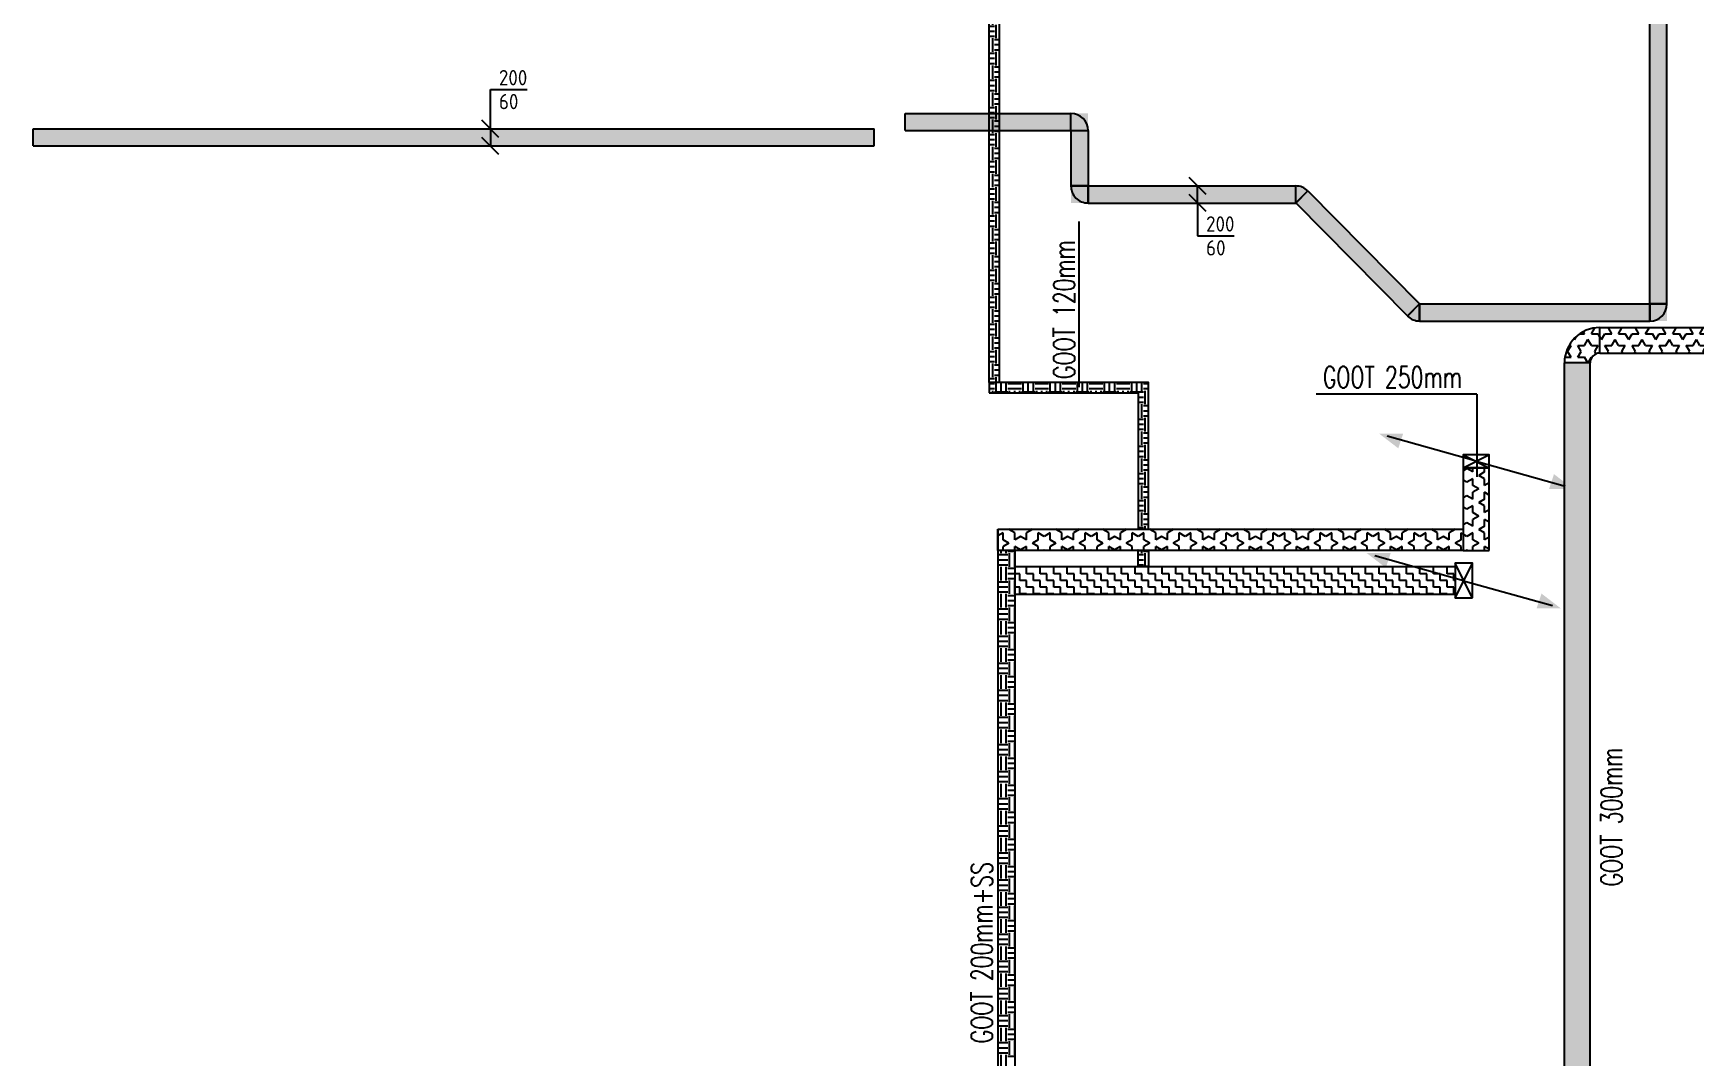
# Model space of a CAD drawing. Header units: millimetres. Extents: x -5310 to 110806, y 0 to 79600.
# Drawn here: x 78281 to 97730, y 50924 to 62912 of the extents above; entities that cross this region are included whole.
import ezdxf

# ---------------------------------------------------------------- set-up
doc = ezdxf.new("R2010")
doc.units = ezdxf.units.MM
doc.header["$LTSCALE"] = 100
for name, color, linetype in [('ByLayer', 2, 'Continuous'), ('EL6131--_ENERGIEBEDR (1996)', 2, 'Continuous'), ('EL6131--_KG_D', 3, 'Continuous'), ('EL6221--', 3, 'Continuous'), ('EM6131--_KG', 1, 'Continuous')]:
    doc.layers.add(name, color=color, linetype=linetype)
doc.styles.add('CofelyArial', font='arial.ttf')
doc.styles.add('ROMANS', font='ROMANS', dxfattribs={"width": 0.7})
doc.styles.add('STABICAD-018', font='ISOCP.SHX', dxfattribs={"height": 180})

# ---------------------------------------------------------------- blocks, each defined once
blk = doc.blocks.new('PIJL-UIT')
at = {"layer": 'ByLayer', "color": 2}
blk.add_line((0, 0), (2.92, 10.41), dxfattribs=at)
blk.add_solid([(3.23, 11.35), (1.51, 9.11), (3.24, 8.54)], dxfattribs=at)
blk = doc.blocks.new('NV-1')
at = {"layer": 'ByLayer'}
for p, q in [((0, 4), (7.91, 0)), ((0, 0), (7.91, 4))]:
    blk.add_line(p, q, dxfattribs=at)
blk.add_lwpolyline([(0, 0), (8, 0), (8, 4), (0, 4)], close=True, dxfattribs=at)
blk = doc.blocks.new('*X57')
at = {"color": 0}
for p, q in [((33377, 29215), (33372, 29224)), ((33372, 29205), (33377, 29215)), ((33536, 29215), (33561, 29258)), ((33576, 29146), (33536, 29215)), ((33655, 29146), (33695, 29215)), ((33695, 29215), (33670, 29258)), ((33853, 29215), (33878, 29258)), ((33893, 29146), (33853, 29215)), ((33972, 29146), (34012, 29215)), ((34012, 29215), (33988, 29258)), ((34171, 29215), (34196, 29258)), ((34211, 29146), (34171, 29215)), ((34290, 29146), (34330, 29215)), ((34330, 29215), (34305, 29258)), ((33372, 29146), (33417, 29146)), ((33372, 29009), (33417, 29009)), ((33385, 28954), (33417, 29009)), ((33457, 29077), (33417, 29146)), ((33457, 29077), (33496, 29146)), ((33496, 29146), (33576, 29146)), ((33496, 29009), (33576, 29009)), ((33528, 28954), (33496, 29009)), ((33576, 29009), (33615, 29077)), ((33655, 29009), (33615, 29077)), ((33655, 29146), (33734, 29146)), ((33655, 29009), (33734, 29009)), ((33703, 28954), (33734, 29009)), ((33774, 29077), (33734, 29146)), ((33774, 29077), (33814, 29146)), ((33814, 29146), (33893, 29146)), ((33814, 29009), (33893, 29009)), ((33845, 28954), (33814, 29009)), ((33893, 29009), (33933, 29077)), ((33972, 29009), (33933, 29077)), ((33972, 29146), (34052, 29146)), ((33972, 29009), (34052, 29009)), ((34020, 28954), (34052, 29009)), ((34092, 29077), (34052, 29146)), ((34092, 29077), (34131, 29146)), ((34131, 29146), (34211, 29146)), ((34131, 29009), (34211, 29009)), ((34163, 28954), (34131, 29009)), ((34211, 29009), (34250, 29077)), ((34290, 29009), (34250, 29077)), ((34290, 29146), (34340, 29146)), ((34290, 29009), (34340, 29009)), ((34338, 28954), (34340, 28958))]:
    blk.add_line(p, q, dxfattribs=at)
blk = doc.blocks.new('*X62')
at = {"color": 0}
for p, q in [((33372, 34645), (33417, 34645)), ((33457, 34577), (33417, 34645)), ((33457, 34577), (33496, 34645)), ((33496, 34645), (33576, 34645)), ((33576, 34645), (33542, 34704)), ((33372, 34508), (33417, 34508)), ((33377, 34439), (33417, 34508)), ((33417, 34370), (33377, 34439)), ((33496, 34508), (33576, 34508)), ((33536, 34439), (33496, 34508)), ((33496, 34370), (33536, 34439)), ((33576, 34508), (33615, 34577)), ((33622, 34566), (33615, 34577)), ((33372, 34370), (33417, 34370)), ((33372, 34233), (33417, 34233)), ((33417, 34233), (33457, 34302)), ((33496, 34233), (33457, 34302)), ((33496, 34370), (33576, 34370)), ((33496, 34233), (33576, 34233)), ((33536, 34164), (33576, 34233)), ((33615, 34302), (33576, 34370)), ((33615, 34302), (33622, 34313)), ((33377, 34164), (33372, 34174)), ((33372, 34155), (33377, 34164)), ((33372, 34095), (33417, 34095)), ((33457, 34027), (33417, 34095)), ((33457, 34027), (33496, 34095)), ((33496, 34095), (33576, 34095)), ((33576, 34095), (33536, 34164)), ((33372, 33958), (33417, 33958)), ((33377, 33889), (33417, 33958)), ((33417, 33820), (33377, 33889)), ((33496, 33958), (33576, 33958)), ((33536, 33889), (33496, 33958)), ((33496, 33820), (33536, 33889)), ((33576, 33958), (33615, 34027)), ((33622, 34016), (33615, 34027)), ((33372, 33820), (33417, 33820)), ((33372, 33683), (33417, 33683)), ((33417, 33683), (33457, 33752)), ((33496, 33683), (33457, 33752)), ((33496, 33820), (33576, 33820)), ((33496, 33683), (33576, 33683)), ((33536, 33614), (33576, 33683)), ((33615, 33752), (33576, 33820)), ((33615, 33752), (33622, 33763)), ((33377, 33614), (33372, 33624)), ((33372, 33605), (33377, 33614)), ((33372, 33545), (33417, 33545)), ((33457, 33477), (33417, 33545)), ((33457, 33477), (33496, 33545)), ((33496, 33545), (33576, 33545)), ((33576, 33545), (33536, 33614)), ((33576, 33408), (33615, 33477)), ((33622, 33466), (33615, 33477)), ((33372, 33408), (33417, 33408)), ((33372, 33271), (33417, 33271)), ((33377, 33339), (33417, 33408)), ((33417, 33271), (33377, 33339)), ((33496, 33408), (33576, 33408)), ((33536, 33339), (33496, 33408)), ((33496, 33271), (33536, 33339)), ((33496, 33271), (33576, 33271)), ((33615, 33202), (33576, 33271)), ((33372, 33133), (33417, 33133)), ((33377, 33064), (33372, 33074)), ((33417, 33133), (33457, 33202)), ((33496, 33133), (33457, 33202)), ((33496, 33133), (33576, 33133)), ((33536, 33064), (33576, 33133)), ((33615, 33202), (33622, 33213)), ((33372, 33055), (33377, 33064)), ((33372, 32996), (33417, 32996)), ((33457, 32927), (33417, 32996)), ((33457, 32927), (33496, 32996)), ((33496, 32996), (33576, 32996)), ((33576, 32996), (33536, 33064)), ((33576, 32858), (33615, 32927)), ((33622, 32916), (33615, 32927)), ((33372, 32858), (33417, 32858)), ((33372, 32721), (33417, 32721)), ((33377, 32789), (33417, 32858)), ((33417, 32721), (33377, 32789)), ((33496, 32858), (33576, 32858)), ((33536, 32789), (33496, 32858)), ((33496, 32721), (33536, 32789)), ((33496, 32721), (33576, 32721)), ((33615, 32652), (33576, 32721)), ((33372, 32583), (33417, 32583)), ((33377, 32514), (33372, 32524)), ((33372, 32505), (33377, 32514)), ((33417, 32583), (33457, 32652)), ((33496, 32583), (33457, 32652)), ((33496, 32583), (33576, 32583)), ((33536, 32514), (33576, 32583)), ((33576, 32446), (33536, 32514)), ((33615, 32652), (33622, 32663)), ((33372, 32446), (33417, 32446)), ((33372, 32308), (33417, 32308)), ((33377, 32239), (33417, 32308)), ((33457, 32377), (33417, 32446)), ((33457, 32377), (33496, 32446)), ((33496, 32446), (33576, 32446)), ((33496, 32308), (33576, 32308)), ((33536, 32239), (33496, 32308)), ((33576, 32308), (33615, 32377)), ((33622, 32366), (33615, 32377)), ((33372, 32171), (33417, 32171)), ((33417, 32171), (33377, 32239)), ((33417, 32033), (33457, 32102)), ((33496, 32033), (33457, 32102)), ((33496, 32171), (33536, 32239)), ((33496, 32171), (33576, 32171)), ((33615, 32102), (33576, 32171)), ((33615, 32102), (33622, 32113)), ((33372, 32033), (33417, 32033)), ((33377, 31964), (33372, 31974)), ((33372, 31955), (33377, 31964)), ((33496, 32033), (33576, 32033)), ((33536, 31964), (33576, 32033)), ((33576, 31896), (33536, 31964)), ((33372, 31896), (33417, 31896)), ((33372, 31758), (33417, 31758)), ((33377, 31689), (33417, 31758)), ((33457, 31827), (33417, 31896)), ((33457, 31827), (33496, 31896)), ((33496, 31896), (33576, 31896)), ((33496, 31758), (33576, 31758)), ((33536, 31689), (33496, 31758)), ((33576, 31758), (33615, 31827)), ((33622, 31816), (33615, 31827)), ((33372, 31621), (33417, 31621)), ((33417, 31621), (33377, 31689)), ((33417, 31483), (33457, 31552)), ((33496, 31483), (33457, 31552)), ((33496, 31621), (33536, 31689)), ((33496, 31621), (33576, 31621)), ((33615, 31552), (33576, 31621)), ((33615, 31552), (33622, 31563)), ((33372, 31483), (33417, 31483)), ((33377, 31415), (33372, 31424)), ((33372, 31405), (33377, 31415)), ((33372, 31346), (33417, 31346)), ((33457, 31277), (33417, 31346)), ((33457, 31277), (33496, 31346)), ((33496, 31483), (33576, 31483)), ((33496, 31346), (33576, 31346)), ((33536, 31415), (33576, 31483)), ((33576, 31346), (33536, 31415)), ((33372, 31208), (33417, 31208)), ((33377, 31140), (33417, 31208)), ((33417, 31071), (33377, 31140)), ((33496, 31208), (33576, 31208)), ((33536, 31140), (33496, 31208)), ((33496, 31071), (33536, 31140)), ((33576, 31208), (33615, 31277)), ((33622, 31266), (33615, 31277)), ((33372, 31071), (33417, 31071)), ((33372, 30933), (33417, 30933)), ((33417, 30933), (33457, 31002)), ((33496, 30933), (33457, 31002)), ((33496, 31071), (33576, 31071)), ((33496, 30933), (33576, 30933)), ((33536, 30865), (33576, 30933)), ((33615, 31002), (33576, 31071)), ((33615, 31002), (33622, 31013)), ((33377, 30865), (33372, 30874)), ((33372, 30855), (33377, 30865)), ((33372, 30796), (33417, 30796)), ((33457, 30727), (33417, 30796)), ((33457, 30727), (33496, 30796)), ((33496, 30796), (33576, 30796)), ((33576, 30796), (33536, 30865)), ((33372, 30658), (33417, 30658)), ((33377, 30590), (33417, 30658)), ((33417, 30521), (33377, 30590)), ((33496, 30658), (33576, 30658)), ((33536, 30590), (33496, 30658)), ((33496, 30521), (33536, 30590)), ((33576, 30658), (33615, 30727)), ((33622, 30716), (33615, 30727)), ((33372, 30521), (33417, 30521)), ((33372, 30383), (33417, 30383)), ((33417, 30383), (33457, 30452)), ((33496, 30383), (33457, 30452)), ((33496, 30521), (33576, 30521)), ((33496, 30383), (33576, 30383)), ((33536, 30315), (33576, 30383)), ((33615, 30452), (33576, 30521)), ((33615, 30452), (33622, 30463)), ((33377, 30315), (33372, 30324)), ((33372, 30305), (33377, 30315)), ((33372, 30246), (33417, 30246)), ((33457, 30177), (33417, 30246)), ((33457, 30177), (33496, 30246)), ((33496, 30246), (33576, 30246)), ((33576, 30246), (33536, 30315)), ((33576, 30108), (33615, 30177)), ((33622, 30166), (33615, 30177)), ((33372, 30108), (33417, 30108)), ((33372, 29971), (33417, 29971)), ((33377, 30040), (33417, 30108)), ((33417, 29971), (33377, 30040)), ((33496, 30108), (33576, 30108)), ((33536, 30040), (33496, 30108)), ((33496, 29971), (33536, 30040)), ((33496, 29971), (33576, 29971)), ((33615, 29902), (33576, 29971)), ((33372, 29833), (33417, 29833)), ((33377, 29765), (33372, 29774)), ((33372, 29755), (33377, 29765)), ((33417, 29833), (33457, 29902)), ((33496, 29833), (33457, 29902)), ((33496, 29833), (33576, 29833)), ((33536, 29765), (33576, 29833)), ((33576, 29696), (33536, 29765)), ((33615, 29902), (33622, 29913)), ((33372, 29696), (33417, 29696)), ((33457, 29627), (33417, 29696)), ((33457, 29627), (33496, 29696)), ((33496, 29696), (33576, 29696)), ((33576, 29559), (33615, 29627)), ((33622, 29616), (33615, 29627)), ((33372, 29559), (33417, 29559)), ((33372, 29421), (33417, 29421)), ((33377, 29490), (33417, 29559)), ((33417, 29421), (33377, 29490)), ((33496, 29559), (33576, 29559)), ((33536, 29490), (33496, 29559)), ((33496, 29421), (33536, 29490)), ((33496, 29421), (33576, 29421)), ((33615, 29352), (33576, 29421)), ((33372, 29284), (33417, 29284)), ((33417, 29284), (33457, 29352)), ((33496, 29284), (33457, 29352)), ((33496, 29284), (33576, 29284)), ((33561, 29258), (33576, 29284)), ((33615, 29352), (33622, 29363))]:
    blk.add_line(p, q, dxfattribs=at)
blk = doc.blocks.new('*X63')
at = {"color": 0}
for p, q in [((27305, 34667), (27464, 34667)), ((27484, 34588), (27484, 34704)), ((27543, 34588), (27543, 34704)), ((27603, 34588), (27603, 34704)), ((27622, 34667), (27781, 34667)), ((27801, 34588), (27801, 34704)), ((27861, 34588), (27861, 34704)), ((27920, 34588), (27920, 34704)), ((27940, 34667), (28099, 34667)), ((28119, 34588), (28119, 34704)), ((28178, 34588), (28178, 34704)), ((28238, 34588), (28238, 34704)), ((28258, 34667), (28416, 34667)), ((28436, 34588), (28436, 34704)), ((28496, 34588), (28496, 34704)), ((28555, 34588), (28555, 34704)), ((28575, 34667), (28734, 34667)), ((28754, 34588), (28754, 34704)), ((28813, 34588), (28813, 34704)), ((28873, 34588), (28873, 34704)), ((28892, 34667), (29051, 34667)), ((29071, 34588), (29071, 34704)), ((29131, 34588), (29131, 34704)), ((29190, 34588), (29190, 34704)), ((29210, 34667), (29369, 34667)), ((29389, 34588), (29389, 34704)), ((29448, 34588), (29448, 34704)), ((29508, 34588), (29508, 34704)), ((29528, 34667), (29686, 34667)), ((29706, 34588), (29706, 34704)), ((29766, 34588), (29766, 34704)), ((29825, 34588), (29825, 34704)), ((29845, 34667), (30004, 34667)), ((30024, 34588), (30024, 34704)), ((30083, 34588), (30083, 34704)), ((30143, 34588), (30143, 34704)), ((30162, 34667), (30321, 34667)), ((30341, 34588), (30341, 34704)), ((30401, 34588), (30401, 34704)), ((30460, 34588), (30460, 34704)), ((30480, 34667), (30639, 34667)), ((30659, 34588), (30659, 34704)), ((30718, 34588), (30718, 34704)), ((30778, 34588), (30778, 34704)), ((30798, 34667), (30956, 34667)), ((30976, 34588), (30976, 34704)), ((31036, 34588), (31036, 34704)), ((31095, 34588), (31095, 34704)), ((31115, 34667), (31274, 34667)), ((31294, 34588), (31294, 34704)), ((31353, 34588), (31353, 34704)), ((31413, 34588), (31413, 34704)), ((31432, 34667), (31591, 34667)), ((31611, 34588), (31611, 34704)), ((31671, 34588), (31671, 34704)), ((31730, 34588), (31730, 34704)), ((31750, 34667), (31909, 34667)), ((31929, 34588), (31929, 34704)), ((31988, 34588), (31988, 34704)), ((32048, 34588), (32048, 34704)), ((32068, 34667), (32226, 34667)), ((32246, 34588), (32246, 34704)), ((32306, 34588), (32306, 34704)), ((32365, 34588), (32365, 34704)), ((32385, 34667), (32544, 34667)), ((32564, 34588), (32564, 34704)), ((32623, 34588), (32623, 34704)), ((32683, 34588), (32683, 34704)), ((32702, 34667), (32861, 34667)), ((32881, 34588), (32881, 34704)), ((32941, 34588), (32941, 34704)), ((33000, 34588), (33000, 34704)), ((33020, 34667), (33179, 34667)), ((33199, 34588), (33199, 34704)), ((33258, 34588), (33258, 34704)), ((33318, 34588), (33318, 34704)), ((33338, 34667), (33372, 34667)), ((27305, 34608), (27464, 34608)), ((27444, 34504), (27444, 34588)), ((27464, 34568), (27622, 34568)), ((27464, 34508), (27622, 34508)), ((27622, 34608), (27781, 34608)), ((27642, 34504), (27642, 34588)), ((27702, 34504), (27702, 34588)), ((27761, 34504), (27761, 34588)), ((27781, 34568), (27940, 34568)), ((27781, 34508), (27940, 34508)), ((27940, 34608), (28099, 34608)), ((27960, 34504), (27960, 34588)), ((28019, 34504), (28019, 34588)), ((28079, 34504), (28079, 34588)), ((28099, 34568), (28258, 34568)), ((28099, 34508), (28258, 34508)), ((28258, 34608), (28416, 34608)), ((28277, 34504), (28277, 34588)), ((28337, 34504), (28337, 34588)), ((28396, 34504), (28396, 34588)), ((28416, 34568), (28575, 34568)), ((28416, 34508), (28575, 34508)), ((28575, 34608), (28734, 34608)), ((28595, 34504), (28595, 34588)), ((28654, 34504), (28654, 34588)), ((28714, 34504), (28714, 34588)), ((28734, 34568), (28892, 34568)), ((28734, 34508), (28892, 34508)), ((28892, 34608), (29051, 34608)), ((28912, 34504), (28912, 34588)), ((28972, 34504), (28972, 34588)), ((29031, 34504), (29031, 34588)), ((29051, 34568), (29210, 34568)), ((29051, 34508), (29210, 34508)), ((29210, 34608), (29369, 34608)), ((29230, 34504), (29230, 34588)), ((29289, 34504), (29289, 34588)), ((29349, 34504), (29349, 34588)), ((29369, 34568), (29528, 34568)), ((29369, 34508), (29528, 34508)), ((29528, 34608), (29686, 34608)), ((29547, 34504), (29547, 34588)), ((29607, 34504), (29607, 34588)), ((29666, 34504), (29666, 34588)), ((29686, 34568), (29845, 34568)), ((29686, 34508), (29845, 34508)), ((29845, 34608), (30004, 34608)), ((29865, 34504), (29865, 34588)), ((29924, 34504), (29924, 34588)), ((29984, 34504), (29984, 34588)), ((30004, 34568), (30162, 34568)), ((30004, 34508), (30162, 34508)), ((30162, 34608), (30321, 34608)), ((30182, 34504), (30182, 34588)), ((30242, 34504), (30242, 34588)), ((30301, 34504), (30301, 34588)), ((30321, 34568), (30480, 34568)), ((30321, 34508), (30480, 34508)), ((30480, 34608), (30639, 34608)), ((30500, 34504), (30500, 34588)), ((30559, 34504), (30559, 34588)), ((30619, 34504), (30619, 34588)), ((30639, 34568), (30798, 34568)), ((30639, 34508), (30798, 34508)), ((30798, 34608), (30956, 34608)), ((30817, 34504), (30817, 34588)), ((30877, 34504), (30877, 34588)), ((30936, 34504), (30936, 34588)), ((30956, 34568), (31115, 34568)), ((30956, 34508), (31115, 34508)), ((31115, 34608), (31274, 34608)), ((31135, 34504), (31135, 34588)), ((31194, 34504), (31194, 34588)), ((31254, 34504), (31254, 34588)), ((31274, 34568), (31432, 34568)), ((31274, 34508), (31432, 34508)), ((31432, 34608), (31591, 34608)), ((31452, 34504), (31452, 34588)), ((31512, 34504), (31512, 34588)), ((31571, 34504), (31571, 34588)), ((31591, 34568), (31750, 34568)), ((31591, 34508), (31750, 34508)), ((31750, 34608), (31909, 34608)), ((31770, 34504), (31770, 34588)), ((31829, 34504), (31829, 34588)), ((31889, 34504), (31889, 34588)), ((31909, 34568), (32068, 34568)), ((31909, 34508), (32068, 34508)), ((32068, 34608), (32226, 34608)), ((32087, 34504), (32087, 34588)), ((32147, 34504), (32147, 34588)), ((32206, 34504), (32206, 34588)), ((32226, 34568), (32385, 34568)), ((32226, 34508), (32385, 34508)), ((32385, 34608), (32544, 34608)), ((32405, 34504), (32405, 34588)), ((32464, 34504), (32464, 34588)), ((32524, 34504), (32524, 34588)), ((32544, 34568), (32702, 34568)), ((32544, 34508), (32702, 34508)), ((32702, 34608), (32861, 34608)), ((32722, 34504), (32722, 34588)), ((32782, 34504), (32782, 34588)), ((32841, 34504), (32841, 34588)), ((32861, 34568), (33020, 34568)), ((32861, 34508), (33020, 34508)), ((33020, 34608), (33179, 34608)), ((33040, 34504), (33040, 34588)), ((33099, 34504), (33099, 34588)), ((33159, 34504), (33159, 34588)), ((33179, 34568), (33338, 34568)), ((33179, 34508), (33338, 34508)), ((33338, 34608), (33372, 34608)), ((33357, 34504), (33357, 34588))]:
    blk.add_line(p, q, dxfattribs=at)
blk = doc.blocks.new('*X64')
at = {"color": 0}
for p, q in [((32861, 34449), (32941, 34449)), ((32861, 34369), (32861, 34449)), ((32941, 34449), (32941, 34504)), ((33020, 34449), (33099, 34449)), ((33020, 34369), (33020, 34449)), ((33099, 34449), (33099, 34504)), ((33179, 34449), (33184, 34449)), ((33179, 34369), (33179, 34449)), ((32854, 34369), (32861, 34369)), ((32861, 34290), (32941, 34290)), ((32861, 34211), (32861, 34290)), ((32941, 34369), (33020, 34369)), ((32941, 34290), (32941, 34369)), ((33020, 34290), (33099, 34290)), ((33020, 34211), (33020, 34290)), ((33099, 34369), (33179, 34369)), ((33099, 34290), (33099, 34369)), ((33179, 34290), (33184, 34290)), ((33179, 34211), (33179, 34290)), ((32854, 34211), (32861, 34211)), ((32854, 34052), (32861, 34052)), ((32861, 34131), (32941, 34131)), ((32861, 34052), (32861, 34131)), ((32941, 34211), (33020, 34211)), ((32941, 34131), (32941, 34211)), ((32941, 34052), (33020, 34052)), ((32941, 33972), (32941, 34052)), ((33020, 34131), (33099, 34131)), ((33020, 34052), (33020, 34131)), ((33099, 34211), (33179, 34211)), ((33099, 34131), (33099, 34211)), ((33099, 34052), (33179, 34052)), ((33099, 33972), (33099, 34052)), ((33179, 34131), (33184, 34131)), ((33179, 34052), (33179, 34131)), ((32854, 33893), (32861, 33893)), ((32861, 33972), (32941, 33972)), ((32861, 33893), (32861, 33972)), ((32941, 33893), (33020, 33893)), ((32941, 33814), (32941, 33893)), ((33020, 33972), (33099, 33972)), ((33020, 33893), (33020, 33972)), ((33099, 33893), (33179, 33893)), ((33099, 33814), (33099, 33893)), ((33179, 33972), (33184, 33972)), ((33179, 33893), (33179, 33972)), ((32854, 33734), (32861, 33734)), ((32861, 33814), (32941, 33814)), ((32861, 33734), (32861, 33814)), ((32861, 33655), (32941, 33655)), ((32861, 33576), (32861, 33655)), ((32941, 33734), (33020, 33734)), ((32941, 33655), (32941, 33734)), ((33020, 33814), (33099, 33814)), ((33020, 33734), (33020, 33814)), ((33020, 33655), (33099, 33655)), ((33020, 33576), (33020, 33655)), ((33099, 33734), (33179, 33734)), ((33099, 33655), (33099, 33734)), ((33179, 33814), (33184, 33814)), ((33179, 33734), (33179, 33814)), ((33179, 33655), (33184, 33655)), ((33179, 33576), (33179, 33655)), ((32854, 33576), (32861, 33576)), ((32861, 33496), (32941, 33496)), ((32861, 33417), (32861, 33496)), ((32941, 33576), (33020, 33576)), ((32941, 33496), (32941, 33576)), ((33020, 33496), (33099, 33496)), ((33020, 33417), (33020, 33496)), ((33099, 33576), (33179, 33576)), ((33099, 33496), (33099, 33576)), ((33179, 33496), (33184, 33496)), ((33179, 33417), (33179, 33496)), ((32854, 33417), (32861, 33417)), ((32861, 33338), (32941, 33338)), ((32861, 33258), (32861, 33338)), ((32941, 33417), (33020, 33417)), ((32941, 33338), (32941, 33417)), ((33020, 33338), (33099, 33338)), ((33020, 33258), (33020, 33338)), ((33099, 33417), (33179, 33417)), ((33099, 33338), (33099, 33417)), ((33179, 33338), (33184, 33338)), ((33179, 33258), (33179, 33338)), ((32854, 33258), (32861, 33258)), ((32854, 33099), (32861, 33099)), ((32861, 33179), (32941, 33179)), ((32861, 33099), (32861, 33179)), ((32941, 33258), (33020, 33258)), ((32941, 33179), (32941, 33258)), ((32941, 33099), (33020, 33099)), ((32941, 33020), (32941, 33099)), ((33020, 33179), (33099, 33179)), ((33020, 33099), (33020, 33179)), ((33099, 33258), (33179, 33258)), ((33099, 33179), (33099, 33258)), ((33099, 33099), (33179, 33099)), ((33099, 33020), (33099, 33099)), ((33179, 33179), (33184, 33179)), ((33179, 33099), (33179, 33179)), ((32854, 32941), (32861, 32941)), ((32861, 33020), (32941, 33020)), ((32861, 32941), (32861, 33020)), ((32941, 32941), (33020, 32941)), ((32941, 32861), (32941, 32941)), ((33020, 33020), (33099, 33020)), ((33020, 32941), (33020, 33020)), ((33099, 32941), (33179, 32941)), ((33099, 32861), (33099, 32941)), ((33179, 33020), (33184, 33020)), ((33179, 32941), (33179, 33020)), ((32854, 32782), (32861, 32782)), ((32861, 32861), (32941, 32861)), ((32861, 32782), (32861, 32861)), ((32861, 32702), (32941, 32702)), ((32861, 32623), (32861, 32702)), ((32941, 32782), (33020, 32782)), ((32941, 32702), (32941, 32782)), ((33020, 32861), (33099, 32861)), ((33020, 32782), (33020, 32861)), ((33020, 32702), (33099, 32702)), ((33020, 32623), (33020, 32702)), ((33099, 32782), (33179, 32782)), ((33099, 32702), (33099, 32782)), ((33179, 32861), (33184, 32861)), ((33179, 32782), (33179, 32861)), ((33179, 32702), (33184, 32702)), ((33179, 32623), (33179, 32702)), ((32854, 32623), (32861, 32623)), ((32861, 32544), (32941, 32544)), ((32861, 32464), (32861, 32544)), ((32941, 32623), (33020, 32623)), ((32941, 32544), (32941, 32623)), ((33020, 32544), (33099, 32544)), ((33020, 32464), (33020, 32544)), ((33099, 32623), (33179, 32623)), ((33099, 32544), (33099, 32623)), ((33179, 32544), (33184, 32544)), ((33179, 32464), (33179, 32544)), ((32854, 32464), (32861, 32464)), ((32854, 32306), (32861, 32306)), ((32861, 32385), (32941, 32385)), ((32861, 32306), (32861, 32385)), ((32941, 32464), (33020, 32464)), ((32941, 32385), (32941, 32464)), ((32941, 32306), (33020, 32306)), ((32941, 32226), (32941, 32306)), ((33020, 32385), (33099, 32385)), ((33020, 32306), (33020, 32385)), ((33099, 32464), (33179, 32464)), ((33099, 32385), (33099, 32464)), ((33099, 32306), (33179, 32306)), ((33099, 32226), (33099, 32306)), ((33179, 32385), (33184, 32385)), ((33179, 32306), (33179, 32385)), ((32854, 32147), (32861, 32147)), ((32861, 32226), (32941, 32226)), ((32861, 32147), (32861, 32226)), ((32941, 32147), (33020, 32147)), ((32941, 32068), (32941, 32147)), ((33020, 32226), (33099, 32226)), ((33020, 32147), (33020, 32226)), ((33099, 32147), (33179, 32147)), ((33099, 32068), (33099, 32147)), ((33179, 32226), (33184, 32226)), ((33179, 32147), (33179, 32226)), ((32854, 31988), (32861, 31988)), ((32861, 32068), (32941, 32068)), ((32861, 31988), (32861, 32068)), ((32861, 31909), (32941, 31909)), ((32861, 31829), (32861, 31909)), ((32941, 31988), (33020, 31988)), ((32941, 31909), (32941, 31988)), ((33020, 32068), (33099, 32068)), ((33020, 31988), (33020, 32068)), ((33020, 31909), (33099, 31909)), ((33020, 31829), (33020, 31909)), ((33099, 31988), (33179, 31988)), ((33099, 31909), (33099, 31988)), ((33179, 32068), (33184, 32068)), ((33179, 31988), (33179, 32068)), ((33179, 31909), (33184, 31909)), ((33179, 31829), (33179, 31909)), ((32854, 31829), (32861, 31829)), ((32861, 31750), (32941, 31750)), ((32861, 31671), (32861, 31750)), ((32941, 31829), (33020, 31829)), ((32941, 31750), (32941, 31829)), ((33020, 31750), (33099, 31750)), ((33020, 31671), (33020, 31750)), ((33099, 31829), (33179, 31829)), ((33099, 31750), (33099, 31829)), ((33179, 31750), (33184, 31750)), ((33179, 31671), (33179, 31750)), ((32854, 31671), (32861, 31671)), ((32854, 31512), (32861, 31512)), ((32861, 31591), (32941, 31591)), ((32861, 31512), (32861, 31591)), ((32941, 31671), (33020, 31671)), ((32941, 31591), (32941, 31671)), ((32941, 31512), (33020, 31512)), ((32941, 31432), (32941, 31512)), ((33020, 31591), (33099, 31591)), ((33020, 31512), (33020, 31591)), ((33099, 31671), (33179, 31671)), ((33099, 31591), (33099, 31671)), ((33099, 31512), (33179, 31512)), ((33099, 31432), (33099, 31512)), ((33179, 31591), (33184, 31591)), ((33179, 31512), (33179, 31591)), ((32854, 31353), (32861, 31353)), ((32861, 31432), (32941, 31432)), ((32861, 31353), (32861, 31432)), ((32941, 31353), (33020, 31353)), ((32941, 31274), (32941, 31353)), ((33020, 31432), (33099, 31432)), ((33020, 31353), (33020, 31432)), ((33099, 31353), (33179, 31353)), ((33099, 31274), (33099, 31353)), ((33179, 31432), (33184, 31432)), ((33179, 31353), (33179, 31432)), ((32854, 31194), (32861, 31194)), ((32861, 31274), (32941, 31274)), ((32861, 31194), (32861, 31274)), ((32941, 31194), (33020, 31194)), ((32941, 31115), (32941, 31194)), ((33020, 31274), (33099, 31274)), ((33020, 31194), (33020, 31274)), ((33099, 31194), (33179, 31194)), ((33099, 31115), (33099, 31194)), ((33179, 31274), (33184, 31274)), ((33179, 31194), (33179, 31274)), ((32854, 31036), (32861, 31036)), ((32861, 31115), (32941, 31115)), ((32861, 31036), (32861, 31115)), ((32861, 30956), (32941, 30956)), ((32861, 30877), (32861, 30956)), ((32941, 31036), (33020, 31036)), ((32941, 30956), (32941, 31036)), ((33020, 31115), (33099, 31115)), ((33020, 31036), (33020, 31115)), ((33020, 30956), (33099, 30956)), ((33020, 30877), (33020, 30956)), ((33099, 31036), (33179, 31036)), ((33099, 30956), (33099, 31036)), ((33179, 31115), (33184, 31115)), ((33179, 31036), (33179, 31115)), ((33179, 30956), (33184, 30956)), ((33179, 30877), (33179, 30956)), ((32854, 30877), (32861, 30877)), ((32861, 30798), (32941, 30798)), ((32861, 30718), (32861, 30798)), ((32941, 30877), (33020, 30877)), ((32941, 30798), (32941, 30877)), ((33020, 30798), (33099, 30798)), ((33020, 30718), (33020, 30798)), ((33099, 30877), (33179, 30877)), ((33099, 30798), (33099, 30877)), ((33179, 30798), (33184, 30798)), ((33179, 30718), (33179, 30798)), ((32854, 30718), (32861, 30718)), ((32854, 30559), (32861, 30559)), ((32861, 30639), (32941, 30639)), ((32861, 30559), (32861, 30639)), ((32941, 30718), (33020, 30718)), ((32941, 30639), (32941, 30718)), ((32941, 30559), (33020, 30559)), ((32941, 30480), (32941, 30559)), ((33020, 30639), (33099, 30639)), ((33020, 30559), (33020, 30639)), ((33099, 30718), (33179, 30718)), ((33099, 30639), (33099, 30718)), ((33099, 30559), (33179, 30559)), ((33099, 30480), (33099, 30559)), ((33179, 30639), (33184, 30639)), ((33179, 30559), (33179, 30639)), ((32854, 30401), (32861, 30401)), ((32861, 30480), (32941, 30480)), ((32861, 30401), (32861, 30480)), ((32941, 30401), (33020, 30401)), ((32941, 30321), (32941, 30401)), ((33020, 30480), (33099, 30480)), ((33020, 30401), (33020, 30480)), ((33099, 30401), (33179, 30401)), ((33099, 30321), (33099, 30401)), ((33179, 30480), (33184, 30480)), ((33179, 30401), (33179, 30480)), ((32854, 30242), (32861, 30242)), ((32861, 30321), (32941, 30321)), ((32861, 30242), (32861, 30321)), ((32861, 30162), (32941, 30162)), ((32861, 30083), (32861, 30162)), ((32941, 30242), (33020, 30242)), ((32941, 30162), (32941, 30242)), ((33020, 30321), (33099, 30321)), ((33020, 30242), (33020, 30321)), ((33020, 30162), (33099, 30162)), ((33020, 30083), (33020, 30162)), ((33099, 30242), (33179, 30242)), ((33099, 30162), (33099, 30242)), ((33179, 30321), (33184, 30321)), ((33179, 30242), (33179, 30321)), ((33179, 30162), (33184, 30162)), ((33179, 30083), (33179, 30162)), ((32854, 30083), (32861, 30083)), ((32861, 30004), (32941, 30004)), ((32861, 29924), (32861, 30004)), ((32941, 30083), (33020, 30083)), ((32941, 30004), (32941, 30083)), ((33020, 30004), (33099, 30004)), ((33020, 29924), (33020, 30004)), ((33099, 30083), (33179, 30083)), ((33099, 30004), (33099, 30083)), ((33179, 30004), (33184, 30004)), ((33179, 29924), (33179, 30004)), ((32854, 29924), (32861, 29924)), ((32854, 29766), (32861, 29766)), ((32861, 29845), (32941, 29845)), ((32861, 29766), (32861, 29845)), ((32941, 29924), (33020, 29924)), ((32941, 29845), (32941, 29924)), ((32941, 29766), (33020, 29766)), ((32941, 29686), (32941, 29766)), ((33020, 29845), (33099, 29845)), ((33020, 29766), (33020, 29845)), ((33099, 29924), (33179, 29924)), ((33099, 29845), (33099, 29924)), ((33099, 29766), (33179, 29766)), ((33099, 29686), (33099, 29766)), ((33179, 29845), (33184, 29845)), ((33179, 29766), (33179, 29845)), ((32854, 29607), (32861, 29607)), ((32861, 29686), (32941, 29686)), ((32861, 29607), (32861, 29686)), ((32941, 29607), (33020, 29607)), ((32941, 29528), (32941, 29607)), ((33020, 29686), (33099, 29686)), ((33020, 29607), (33020, 29686)), ((33099, 29607), (33179, 29607)), ((33099, 29528), (33099, 29607)), ((33179, 29686), (33184, 29686)), ((33179, 29607), (33179, 29686)), ((32854, 29448), (32861, 29448)), ((32861, 29528), (32941, 29528)), ((32861, 29448), (32861, 29528)), ((32941, 29448), (33020, 29448)), ((32941, 29369), (32941, 29448)), ((33020, 29528), (33099, 29528)), ((33020, 29448), (33020, 29528)), ((33099, 29448), (33179, 29448)), ((33099, 29369), (33099, 29448)), ((33179, 29528), (33184, 29528)), ((33179, 29448), (33179, 29528)), ((32861, 29369), (32941, 29369)), ((32861, 29354), (32861, 29369)), ((33020, 29369), (33099, 29369)), ((33020, 29354), (33020, 29369)), ((33179, 29369), (33184, 29369)), ((33179, 29354), (33179, 29369))]:
    blk.add_line(p, q, dxfattribs=at)
blk = doc.blocks.new('*X65')
at = {"color": 0}
for p, q in [((35217, 34766), (35242, 34766)), ((35223, 34588), (35223, 34746)), ((35242, 34727), (35337, 34727)), ((35242, 34667), (35337, 34667)), ((35262, 34746), (35262, 34809)), ((35322, 34746), (35322, 34809)), ((35217, 34568), (35242, 34568)), ((35217, 34508), (35242, 34508)), ((35217, 34449), (35242, 34449)), ((35223, 34270), (35223, 34429)), ((35242, 34608), (35337, 34608)), ((35262, 34429), (35262, 34588)), ((35322, 34429), (35322, 34588)), ((35217, 34250), (35242, 34250)), ((35242, 34409), (35337, 34409)), ((35242, 34350), (35337, 34350)), ((35242, 34290), (35337, 34290)), ((35262, 34111), (35262, 34270)), ((35322, 34111), (35322, 34270)), ((35217, 34191), (35242, 34191)), ((35217, 34131), (35242, 34131)), ((35223, 33953), (35223, 34111)), ((35242, 34092), (35337, 34092)), ((35217, 33933), (35242, 33933)), ((35217, 33873), (35242, 33873)), ((35242, 34032), (35337, 34032)), ((35242, 33972), (35337, 33972)), ((35262, 33794), (35262, 33953)), ((35322, 33794), (35322, 33953)), ((35217, 33814), (35242, 33814)), ((35223, 33635), (35223, 33794)), ((35242, 33774), (35337, 33774)), ((35242, 33715), (35337, 33715)), ((35242, 33655), (35337, 33655)), ((35217, 33615), (35242, 33615)), ((35217, 33556), (35242, 33556)), ((35217, 33496), (35242, 33496)), ((35223, 33318), (35223, 33476)), ((35242, 33457), (35337, 33457)), ((35262, 33476), (35262, 33635)), ((35322, 33476), (35322, 33635)), ((35217, 33298), (35242, 33298)), ((35242, 33397), (35337, 33397)), ((35242, 33338), (35337, 33338)), ((35262, 33159), (35262, 33318)), ((35322, 33159), (35322, 33318)), ((35217, 33238), (35242, 33238)), ((35217, 33179), (35242, 33179)), ((35223, 33000), (35223, 33159)), ((35242, 33139), (35337, 33139)), ((35242, 33080), (35337, 33080)), ((33622, 32980), (33655, 32980)), ((33635, 33000), (33635, 33064)), ((33655, 33020), (33814, 33020)), ((33675, 32944), (33675, 33000)), ((33734, 32944), (33734, 33000)), ((33794, 32944), (33794, 33000)), ((33814, 32980), (33972, 32980)), ((33834, 33000), (33834, 33064)), ((33893, 33000), (33893, 33064)), ((33953, 33000), (33953, 33064)), ((33972, 33020), (34131, 33020)), ((33992, 32944), (33992, 33000)), ((34052, 32944), (34052, 33000)), ((34111, 32944), (34111, 33000)), ((34131, 32980), (34290, 32980)), ((34151, 33000), (34151, 33064)), ((34211, 33000), (34211, 33064)), ((34270, 33000), (34270, 33064)), ((34290, 33020), (34449, 33020)), ((34310, 32944), (34310, 33000)), ((34369, 32944), (34369, 33000)), ((34429, 32944), (34429, 33000)), ((34449, 32980), (34608, 32980)), ((34469, 33000), (34469, 33064)), ((34528, 33000), (34528, 33064)), ((34588, 33000), (34588, 33064)), ((34608, 33020), (34766, 33020)), ((34627, 32944), (34627, 33000)), ((34687, 32944), (34687, 33000)), ((34746, 32944), (34746, 33000)), ((34766, 32980), (34925, 32980)), ((34786, 33000), (34786, 33064)), ((34846, 33000), (34846, 33064)), ((34905, 33000), (34905, 33064)), ((34925, 33020), (35084, 33020)), ((34945, 32944), (34945, 33000)), ((35004, 32944), (35004, 33000)), ((35064, 32944), (35064, 33000)), ((35084, 32980), (35242, 32980)), ((35104, 33000), (35104, 33064)), ((35163, 33000), (35163, 33064)), ((35242, 33020), (35337, 33020)), ((35262, 32944), (35262, 33000)), ((35322, 32944), (35322, 33000))]:
    blk.add_line(p, q, dxfattribs=at)
blk = doc.blocks.new('*X66')
at = {"color": 0}
for p, q in [((35337, 34727), (35401, 34727)), ((35381, 34746), (35381, 34809)), ((35401, 34766), (35560, 34766)), ((35421, 34689), (35421, 34746)), ((35481, 34689), (35481, 34746)), ((35540, 34689), (35540, 34746)), ((35560, 34727), (35719, 34727)), ((35580, 34746), (35580, 34809)), ((35639, 34746), (35639, 34809)), ((35699, 34746), (35699, 34809)), ((35719, 34766), (35878, 34766)), ((35739, 34689), (35739, 34746)), ((35798, 34689), (35798, 34746)), ((35858, 34689), (35858, 34746)), ((35878, 34727), (36036, 34727)), ((35897, 34746), (35897, 34809)), ((35957, 34746), (35957, 34809)), ((36016, 34746), (36016, 34809)), ((36036, 34766), (36195, 34766)), ((36056, 34689), (36056, 34746)), ((36116, 34689), (36116, 34746)), ((36175, 34689), (36175, 34746)), ((36195, 34727), (36354, 34727)), ((36215, 34746), (36215, 34809)), ((36274, 34746), (36274, 34809)), ((36334, 34746), (36334, 34809)), ((36354, 34766), (36512, 34766)), ((36374, 34689), (36374, 34746)), ((36433, 34689), (36433, 34746)), ((36493, 34689), (36493, 34746)), ((36512, 34727), (36671, 34727)), ((36532, 34746), (36532, 34809)), ((36592, 34746), (36592, 34809)), ((36651, 34746), (36651, 34809)), ((36671, 34766), (36830, 34766)), ((36691, 34689), (36691, 34746)), ((36751, 34689), (36751, 34746)), ((36810, 34689), (36810, 34746)), ((36830, 34727), (36989, 34727)), ((36850, 34746), (36850, 34809)), ((36909, 34746), (36909, 34809)), ((36969, 34746), (36969, 34809)), ((36989, 34766), (37148, 34766)), ((37009, 34689), (37009, 34746)), ((37068, 34689), (37068, 34746)), ((37128, 34689), (37128, 34746)), ((37148, 34727), (37306, 34727)), ((37167, 34746), (37167, 34809)), ((37227, 34746), (37227, 34809)), ((37286, 34746), (37286, 34809)), ((37306, 34766), (37465, 34766)), ((37326, 34689), (37326, 34746)), ((37386, 34689), (37386, 34746)), ((37445, 34689), (37445, 34746)), ((37465, 34727), (37624, 34727)), ((37485, 34746), (37485, 34809)), ((37544, 34746), (37544, 34809)), ((37604, 34746), (37604, 34809)), ((37624, 34766), (37782, 34766)), ((37644, 34689), (37644, 34746)), ((37703, 34689), (37703, 34746)), ((37763, 34689), (37763, 34746)), ((37782, 34727), (37941, 34727)), ((37802, 34746), (37802, 34809)), ((37862, 34746), (37862, 34809)), ((37921, 34746), (37921, 34809)), ((37941, 34766), (38100, 34766)), ((37961, 34689), (37961, 34746)), ((38021, 34689), (38021, 34746)), ((38080, 34689), (38080, 34746)), ((38100, 34727), (38259, 34727)), ((38120, 34746), (38120, 34809)), ((38179, 34746), (38179, 34809)), ((38239, 34746), (38239, 34809)), ((38259, 34766), (38418, 34766)), ((38279, 34689), (38279, 34746)), ((38338, 34689), (38338, 34746)), ((38398, 34689), (38398, 34746)), ((38418, 34727), (38576, 34727)), ((38437, 34746), (38437, 34809)), ((38497, 34746), (38497, 34809)), ((38556, 34746), (38556, 34809)), ((38576, 34766), (38735, 34766)), ((38596, 34689), (38596, 34746)), ((38656, 34689), (38656, 34746)), ((38715, 34689), (38715, 34746)), ((38735, 34727), (38894, 34727)), ((38755, 34746), (38755, 34809)), ((38814, 34746), (38814, 34809)), ((38874, 34746), (38874, 34809)), ((38894, 34766), (39052, 34766)), ((38914, 34689), (38914, 34746)), ((38973, 34689), (38973, 34746)), ((39033, 34689), (39033, 34746)), ((39052, 34727), (39211, 34727)), ((39072, 34746), (39072, 34809)), ((39132, 34746), (39132, 34809)), ((39191, 34746), (39191, 34809)), ((39211, 34766), (39370, 34766)), ((39231, 34689), (39231, 34746)), ((39291, 34689), (39291, 34746)), ((39350, 34689), (39350, 34746)), ((39370, 34727), (39529, 34727)), ((39390, 34746), (39390, 34809)), ((39449, 34746), (39449, 34809)), ((39509, 34746), (39509, 34809)), ((39529, 34766), (39688, 34766)), ((39549, 34689), (39549, 34746)), ((39608, 34689), (39608, 34746)), ((39668, 34689), (39668, 34746)), ((39688, 34727), (39846, 34727)), ((39707, 34746), (39707, 34809)), ((39767, 34746), (39767, 34809)), ((39826, 34746), (39826, 34809)), ((39846, 34766), (40005, 34766)), ((39866, 34689), (39866, 34746)), ((39926, 34689), (39926, 34746)), ((39985, 34689), (39985, 34746)), ((40005, 34727), (40164, 34727)), ((40025, 34746), (40025, 34809)), ((40084, 34746), (40084, 34809)), ((40144, 34746), (40144, 34809)), ((40164, 34766), (40322, 34766)), ((40184, 34689), (40184, 34746)), ((40243, 34689), (40243, 34746)), ((40303, 34689), (40303, 34746)), ((40322, 34727), (40481, 34727)), ((40342, 34746), (40342, 34809)), ((40402, 34746), (40402, 34809)), ((40461, 34746), (40461, 34809)), ((40481, 34766), (40640, 34766)), ((40501, 34689), (40501, 34746)), ((40561, 34689), (40561, 34746)), ((40620, 34689), (40620, 34746)), ((40640, 34727), (40799, 34727)), ((40660, 34746), (40660, 34809)), ((40719, 34746), (40719, 34809)), ((40779, 34746), (40779, 34809)), ((40799, 34766), (40958, 34766)), ((40819, 34689), (40819, 34746)), ((40878, 34689), (40878, 34746)), ((40938, 34689), (40938, 34746)), ((40958, 34727), (41116, 34727)), ((40977, 34746), (40977, 34809)), ((41037, 34746), (41037, 34809)), ((41096, 34746), (41096, 34809)), ((41116, 34766), (41275, 34766)), ((41136, 34689), (41136, 34746)), ((41196, 34689), (41196, 34746)), ((41255, 34689), (41255, 34746)), ((41275, 34727), (41434, 34727)), ((41295, 34746), (41295, 34809)), ((41354, 34746), (41354, 34809)), ((41414, 34746), (41414, 34809)), ((41434, 34766), (41592, 34766)), ((41454, 34689), (41454, 34746)), ((41513, 34689), (41513, 34746)), ((41573, 34689), (41573, 34746)), ((41592, 34727), (41751, 34727)), ((41612, 34746), (41612, 34809)), ((41672, 34746), (41672, 34809)), ((41731, 34746), (41731, 34809)), ((41751, 34766), (41771, 34766))]:
    blk.add_line(p, q, dxfattribs=at)
blk = doc.blocks.new('*X67')
at = {"color": 0}
for p, q in [((33184, 32980), (33338, 32980)), ((33199, 33000), (33199, 33064)), ((33258, 33000), (33258, 33064)), ((33318, 33000), (33318, 33064)), ((33338, 33020), (33372, 33020)), ((33357, 32944), (33357, 33000))]:
    blk.add_line(p, q, dxfattribs=at)
blk = doc.blocks.new('*U82')
at = {"color": 0, "linetype": 'Continuous'}
for p, q in [((0, 100, -2730), (9844, 100, -2730)), ((0, -100, -2730), (0, 100, -2730)), ((9844, -100, -2730), (9844, 100, -2730)), ((0, -100, -2730), (9844, -100, -2730))]:
    blk.add_line(p, q, dxfattribs=at)
at = {"color": 1, "style": 'CofelyArial'}
for tag in ['CODE', 'POSITIONCODE', 'SECTIONCODE']:
    blk.add_attdef(tag, (78281, 61692, 2730), '', height=1.8, dxfattribs=at)
blk = doc.blocks.new('*U84')
at = {"color": 0, "linetype": 'Continuous'}
for p, q in [((0, 0, -2730), (0, 459, -2730)), ((0, 459, -2730), (429, 459, -2730)), ((100, -100, -2730), (-100, 100, -2730)), ((0, 0, -2730), (0, -200, -2730)), ((100, -300, -2730), (-100, -100, -2730))]:
    blk.add_line(p, q, dxfattribs=at)
at = {"color": 0, "linetype": 'Continuous', "style": 'STABICAD-018'}
for s, p in [('200', (100, 509, -2730)), ('60', (100, 229, -2730))]:
    blk.add_text(s, height=180, dxfattribs=at).set_placement(p)
at = {"color": 1, "style": 'CofelyArial'}
blk.add_attdef('CODE', (83632, 61792, 2730), '', height=1.8, dxfattribs=at)
blk = doc.blocks.new('*U86')
at = {"color": 0, "linetype": 'Continuous'}
for p, q in [((0, 100, -2730), (1941, 100, -2730)), ((0, -100, -2730), (0, 100, -2730)), ((1941, -100, -2730), (1941, 100, -2730)), ((0, -100, -2730), (1941, -100, -2730))]:
    blk.add_line(p, q, dxfattribs=at)
at = {"color": 1, "style": 'CofelyArial'}
for tag in ['CODE', 'POSITIONCODE', 'SECTIONCODE']:
    blk.add_attdef(tag, (88486, 61872, 2730), '', height=1.8, dxfattribs=at)
blk = doc.blocks.new('*U85')
at = {"color": 0, "linetype": 'Continuous'}
for q in [(-100, -100, -2730), (100, 100, -2730)]:
    blk.add_line((-100, 100, -2730), q, dxfattribs=at)
blk.add_arc((-100, 100, -2730), 200, 270, 0, dxfattribs=at)
at = {"color": 1, "style": 'CofelyArial'}
for tag in ['SECTIONCODE', 'CODE', 'POSITIONCODE']:
    blk.add_attdef(tag, (90527.728306, 61872.471624, 2730), '', height=1.8, dxfattribs=at)
blk = doc.blocks.new('*U88')
at = {"color": 0, "linetype": 'Continuous'}
for p, q in [((0, 100, -2730), (649, 100, -2730)), ((0, -100, -2730), (0, 100, -2730)), ((649, -100, -2730), (649, 100, -2730)), ((0, -100, -2730), (649, -100, -2730))]:
    blk.add_line(p, q, dxfattribs=at)
at = {"color": 1, "style": 'CofelyArial'}
for tag in ['CODE', 'POSITIONCODE', 'SECTIONCODE']:
    blk.add_attdef(tag, (90528, 61772, 2730), '', height=1.8, dxfattribs=at)
blk = doc.blocks.new('*U87')
at = {"color": 0, "linetype": 'Continuous'}
for q in [(-100, -100, -2730), (100, 100, -2730)]:
    blk.add_line((-100, 100, -2730), q, dxfattribs=at)
blk.add_arc((-100, 100, -2730), 200, 270, 0, dxfattribs=at)
at = {"color": 1, "style": 'CofelyArial'}
for tag in ['CODE', 'POSITIONCODE', 'SECTIONCODE']:
    blk.add_attdef(tag, (90528, 61023, 2730), '', height=1.8, dxfattribs=at)
blk = doc.blocks.new('*U90')
at = {"color": 0, "linetype": 'Continuous'}
for p, q in [((0, 100, -2730), (2432, 100, -2730)), ((0, -100, -2730), (0, 100, -2730)), ((2432, -100, -2730), (2432, 100, -2730)), ((0, -100, -2730), (2432, -100, -2730))]:
    blk.add_line(p, q, dxfattribs=at)
at = {"color": 1, "style": 'CofelyArial'}
for tag in ['CODE', 'POSITIONCODE', 'SECTIONCODE']:
    blk.add_attdef(tag, (90628, 61023, 2730), '', height=1.8, dxfattribs=at)
blk = doc.blocks.new('*U89')
at = {"color": 0, "linetype": 'Continuous'}
for q in [(-41, -100, -2730), (100, -41, -2730)]:
    blk.add_line((-41, 100, -2730), q, dxfattribs=at)
blk.add_arc((-41, 100, -2730), 200, 270, 315, dxfattribs=at)
at = {"color": 1, "style": 'CofelyArial'}
for tag in ['CODE', 'POSITIONCODE', 'SECTIONCODE']:
    blk.add_attdef(tag, (93101, 61023, 2730), '', height=1.8, dxfattribs=at)
blk = doc.blocks.new('*U91')
at = {"color": 0, "linetype": 'Continuous'}
for q in [(-41, -100, -2730), (100, -41, -2730)]:
    blk.add_line((-41, 100, -2730), q, dxfattribs=at)
blk.add_arc((-41, 100, -2730), 200, 270, 315, dxfattribs=at)
at = {"color": 1, "style": 'CofelyArial'}
for tag in ['CODE', 'POSITIONCODE', 'SECTIONCODE']:
    blk.add_attdef(tag, (94468, 59656, 2730), '', height=1.8, dxfattribs=at)
blk = doc.blocks.new('*U93')
at = {"color": 0, "linetype": 'Continuous'}
for p, q in [((0, 100, -2730), (2696, 100, -2730)), ((0, -100, -2730), (0, 100, -2730)), ((2696, -100, -2730), (2696, 100, -2730)), ((0, -100, -2730), (2696, -100, -2730))]:
    blk.add_line(p, q, dxfattribs=at)
at = {"color": 1, "style": 'CofelyArial'}
for tag in ['CODE', 'POSITIONCODE', 'SECTIONCODE']:
    blk.add_attdef(tag, (94509, 59656, 2730), '', height=1.8, dxfattribs=at)
blk = doc.blocks.new('*U92')
at = {"color": 0, "linetype": 'Continuous'}
for q in [(-100, -100, -2730), (100, 100, -2730)]:
    blk.add_line((-100, 100, -2730), q, dxfattribs=at)
blk.add_arc((-100, 100, -2730), 200, 270, 0, dxfattribs=at)
at = {"color": 1, "style": 'CofelyArial'}
for tag in ['CODE', 'POSITIONCODE', 'SECTIONCODE']:
    blk.add_attdef(tag, (97305, 59656, 2730), '', height=1.8, dxfattribs=at)
blk = doc.blocks.new('*U98')
at = {"color": 0, "linetype": 'Continuous'}
for p, q in [((0, 100, -2730), (13142, 100, -2730)), ((0, -100, -2730), (0, 100, -2730)), ((0, -100, -2730), (13142, -100, -2730))]:
    blk.add_line(p, q, dxfattribs=at)
at = {"color": 1, "style": 'CofelyArial'}
for tag, p in [('POSITIONCODE', (97005, 66312, 2730)), ('CODE', (97305, 59741, 2730)), ('SECTIONCODE', (97305, 59741, 2730))]:
    blk.add_attdef(tag, p, '', height=1.8, dxfattribs=at)
blk = doc.blocks.new('*U99')
at = {"color": 0, "linetype": 'Continuous'}
for p, q in [((0, 100, -2730), (1861, 100, -2730)), ((0, -100, -2730), (0, 100, -2730)), ((1861, -100, -2730), (1861, 100, -2730)), ((0, -100, -2730), (1861, -100, -2730))]:
    blk.add_line(p, q, dxfattribs=at)
at = {"color": 1, "style": 'CofelyArial'}
for tag in ['CODE', 'POSITIONCODE', 'SECTIONCODE']:
    blk.add_attdef(tag, (93130, 60994, 2730), '', height=1.8, dxfattribs=at)
blk = doc.blocks.new('*U102')
at = {"color": 0, "linetype": 'Continuous'}
for p, q in [((100, 100, -2730), (-100, 300, -2730)), ((0, 0, -2730), (0, 200, -2730)), ((100, -100, -2730), (-100, 100, -2730)), ((0, 0, -2730), (0, -385, -2730)), ((0, -385, -2730), (429, -385, -2730))]:
    blk.add_line(p, q, dxfattribs=at)
at = {"color": 0, "linetype": 'Continuous', "style": 'STABICAD-018'}
for s, p in [('200', (100, -335, -2730)), ('60', (100, -615, -2730))]:
    blk.add_text(s, height=180, dxfattribs=at).set_placement(p)
at = {"color": 1, "style": 'CofelyArial'}
blk.add_attdef('CODE', (91910, 60923, 2730), '', height=1.8, dxfattribs=at)

msp = doc.modelspace()

# ---------------------------------------------------------------- hatches: boundary and pattern name
at = {"layer": 'EL6131--_ENERGIEBEDR (1996)', "linetype": 'Continuous'}
h = msp.add_hatch(dxfattribs=at)
h.set_pattern_fill('STARS', color=1, scale=25, angle=-90)
h.set_pattern_definition([(270, (-37220.86, 146330.09), (137.48153, -3e-14), [79.375, -79.375]), (330, (-37220.86, 146330.09), (68.74077, 119.0625), [79.375, -79.375]), (30, (-37152.11, 146290.4), (-68.74077, 119.0625), [79.375, -79.375])])
h.paths.add_polyline_path([(78281, 61792), (78281, 61592), (88124, 61592), (88124, 61792)])
at = {"layer": 'EL6221--'}
h = msp.add_hatch(dxfattribs=at)
h.set_pattern_fill('STARS', color=1, scale=25)
h.set_pattern_definition([(0, (-61351.19, -8005.3), (0, 137.48153), [79.375, -79.375]), (60, (-61351.19, -8005.3), (-119.0625, 68.74077), [79.375, -79.375]), (120, (-61311.5, -7936.56), (-119.0625, -68.74077), [79.375, -79.375])])
h.paths.add_polyline_path([(90628, 61972), (88486, 61972), (88486, 61772), (90428, 61772), (90428, 60923), (93064, 60923), (94446, 59541), (97405, 59541), (97405, 73084), (95502, 73084), (95502, 76024), (95302, 76024), (95302, 72884), (97205, 72884), (97205, 59741), (94529, 59741), (93147, 61123), (90628, 61123)])
h = msp.add_hatch(dxfattribs=at)
h.set_pattern_fill('STARS', color=1, scale=25)
edge = h.paths.add_edge_path()
edge.add_line((96505, 59050), (96205, 59050))
edge.add_arc((96620, 59050), 415, 90, 180, ccw=False)
edge.add_line((96620, 59465), (96620, 59165))
edge.add_arc((96620, 59050), 115, 90, 180)
h = msp.add_hatch(dxfattribs=at)
h.set_pattern_fill('STARS', color=1, scale=25)
h.paths.add_polyline_path([(96620, 59165), (104316, 59165), (104316, 59465), (96620, 59465)])
h = msp.add_hatch(dxfattribs=at)
h.set_pattern_fill('STARS', color=1, scale=25)
h.paths.add_polyline_path([(96505, 50425), (96505, 59050), (96205, 59050), (96205, 50425)])

# ---------------------------------------------------------------- linework, layer by layer
at = {"layer": 'EL6131--_ENERGIEBEDR (1996)', "color": 1, "linetype": 'Continuous'}
for p, q in [((90524, 58767), (90524, 60706)), ((95180, 58685), (93298, 58685)), ((95180, 58685), (95180, 57716))]:
    msp.add_line(p, q, dxfattribs=at)
at = {"layer": 'EL6131--_ENERGIEBEDR (1996)'}
for p, q in [((95324, 57823), (95021, 57823)), ((95021, 57823), (95021, 56855)), ((95324, 56855), (95324, 57823)), ((95021, 56855), (95324, 56855))]:
    msp.add_line(p, q, dxfattribs=at)
at = {"layer": 'EL6131--_ENERGIEBEDR (1996)', "color": 2, "linetype": 'Continuous'}
for p, q in [((89574, 57105), (89574, 56855)), ((89574, 57105), (95021, 57105)), ((89574, 56855), (89574, 57105)), ((95021, 57105), (95021, 56855)), ((95021, 56855), (89574, 56855)), ((89774, 56667), (94924, 56667)), ((89774, 56337), (89774, 56667)), ((94924, 56667), (94924, 56337)), ((94924, 56337), (89774, 56337))]:
    msp.add_line(p, q, dxfattribs=at)
for points in [[(89469, 65253), (89589, 65253), (89589, 58820), (89469, 58820)], [(89469, 58700), (91214, 58700), (91214, 57105), (91334, 57105), (91334, 58820), (89469, 58820)], [(89574, 56855), (89574, 43400), (88774, 43400), (88774, 43200), (89774, 43200), (89774, 56855)], [(91214, 56855), (91334, 56855), (91334, 56667), (91214, 56667)]]:
    msp.add_lwpolyline(points, close=True, dxfattribs=at)
at = {"layer": 'EL6131--_KG_D', "linetype": 'Continuous'}
for p, q in [((96620, 59165), (96620, 59465)), ((96620, 59465), (104316, 59465)), ((96620, 59165), (96620, 59465)), ((96620, 59165), (104316, 59165)), ((96205, 50425), (96205, 59050)), ((96505, 59050), (96205, 59050)), ((96505, 59050), (96205, 59050)), ((96505, 50425), (96505, 59050))]:
    msp.add_line(p, q, dxfattribs=at)
for radius in [415, 115]:
    msp.add_arc((96620, 59050), radius, 90, 180, dxfattribs=at)

# ---------------------------------------------------------------- block references
at = {"layer": 'EL6131--_ENERGIEBEDR (1996)', "color": 1, "linetype": 'Continuous', "rotation": 90}
for name in ['*X66', '*X65', '*X57', '*X62', '*X63', '*X67', '*X64']:
    msp.add_blockref(name, (124278, 23483), dxfattribs=at)
at = {"layer": 'EL6131--_ENERGIEBEDR (1996)', "color": 1, "linetype": 'Continuous', "xscale": 100, "yscale": 100, "zscale": 100}
for p, rotation in [((95171, 57899), 90), ((95171, 57899), 270), ((95025, 56500), 90), ((95025, 56500), 270)]:
    msp.add_blockref('PIJL-UIT', p, dxfattribs=dict(at, rotation=rotation))
at = {"layer": 'EL6131--_ENERGIEBEDR (1996)', "xscale": 37.92667509481668, "yscale": 37.92667509481668, "zscale": 37.92667509481668}
msp.add_blockref('NV-1', (95021, 57823), dxfattribs=at)
at = {"layer": 'EL6131--_ENERGIEBEDR (1996)', "xscale": 50.56890012642224, "yscale": 50.56890012642224, "zscale": 50.56890012642224, "rotation": 90}
msp.add_blockref('NV-1', (95127, 56300), dxfattribs=at)
at = {"layer": 'EL6131--_KG_D', "linetype": 'Continuous'}
for name, p, rotation in [('*U98', (97305, 59741, 2730), 90.00000000000001), ('*U85', (90528, 61872, 2730), 90.00000000000001), ('*U88', (90528, 61772, 2730), 270), ('*U87', (90528, 61023, 2730), 270), ('*U89', (93101, 61023, 2730), 135), ('*U99', (93130, 60994, 2730), 314.6666562600063), ('*U91', (94468, 59641, 2730), 314.9999999999998)]:
    msp.add_blockref(name, p, dxfattribs=dict(at, rotation=rotation))
for name, p in [('*U86', (88486, 61872, 2730)), ('*U82', (78281, 61692, 2730)), ('*U90', (90628, 61023, 2730)), ('*U93', (94509, 59641, 2730)), ('*U92', (97305, 59641, 2730))]:
    msp.add_blockref(name, p, dxfattribs=at)
at = {"layer": 'EM6131--_KG', "linetype": 'Continuous'}
for name, p in [('*U84', (83632, 61792, 2730)), ('*U102', (91910, 60923, 2730))]:
    msp.add_blockref(name, p, dxfattribs=at)

# ---------------------------------------------------------------- texts
at = {"layer": 'EL6131--_ENERGIEBEDR (1996)', "color": 1, "linetype": 'Continuous', "style": 'ROMANS', "width": 0.7}
for s, p in [('GOOT 120mm', (90473, 58862)), ('GOOT 300mm', (96882, 52919)), ('GOOT 200mm+SS', (89508, 51082))]:
    msp.add_text(s, height=250, rotation=90, dxfattribs=at).set_placement(p)
msp.add_text('GOOT 250mm', height=250, dxfattribs=at).set_placement((93377, 58758))

doc.saveas('drawing.dxf')
